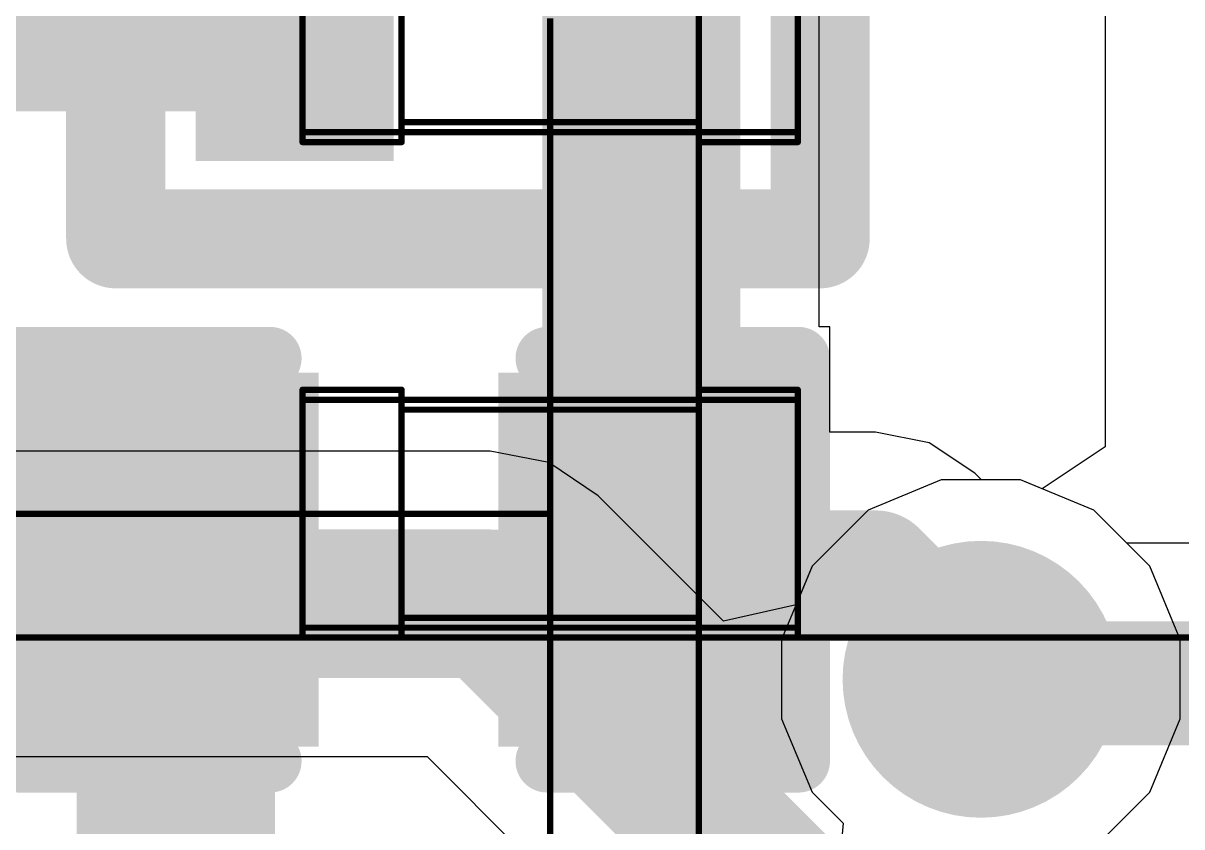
# Model space of a CAD drawing. Header units: inches. Extents: x 0 to 323, y -26 to 38.
# Drawn here: x 12.385 to 14.725, y 6.535 to 8.157 of the extents above; entities that cross this region are included whole.
import ezdxf

# ---------------------------------------------------------------- set-up
doc = ezdxf.new("R2010")
doc.units = ezdxf.units.IN
for name, color, linetype in [('Bottom Layer', 5, 'Continuous'), ('Bottom Solder', 6, 'Continuous'), ('Drill Drawing', 1, 'Continuous'), ('GND', 76, 'Continuous'), ('Mechanical 3', 76, 'Continuous'), ('Power', 16, 'Continuous'), ('Top Layer', 1, 'Continuous'), ('Top Overlay', 2, 'Continuous'), ('Top Paste', 8, 'Continuous'), ('Top Solder', 216, 'Continuous'), ('Via Holes', 16, 'Continuous')]:
    doc.layers.add(name, color=color, linetype=linetype)

# ---------------------------------------------------------------- blocks, each defined once
blk = doc.blocks.new('C___0402_21')
at = {"layer": 'Top Layer'}
for points in [[(-0.6985, -0.3175), (-0.6985, 0.3175), (-0.2413, 0.3175), (-0.2413, -0.3175)], [(0.2413, -0.3175), (0.2413, 0.3175), (0.6985, 0.3175), (0.6985, -0.3175)]]:
    blk.add_hatch(color=1, dxfattribs=at).paths.add_polyline_path(points)
at = {"layer": 'Top Paste'}
for points in [[(-0.6985, -0.3175), (-0.6985, 0.3175), (-0.2413, 0.3175), (-0.2413, -0.3175)], [(0.2413, -0.3175), (0.2413, 0.3175), (0.6985, 0.3175), (0.6985, -0.3175)]]:
    blk.add_hatch(color=8, dxfattribs=at).paths.add_polyline_path(points)
at = {"layer": 'Top Solder'}
for points in [[(-0.7585, -0.3775), (-0.7585, 0.3775), (-0.1813, 0.3775), (-0.1813, -0.3775)], [(0.1813, -0.3775), (0.1813, 0.3775), (0.7585, 0.3775), (0.7585, -0.3775)]]:
    blk.add_hatch(color=216, dxfattribs=at).paths.add_polyline_path(points)
at = {"layer": 'Top Overlay'}
for points in [[(-0.2794, 0.4064, 0.127, 0.127, 0), (-0.7874, 0.4064, 0.127, 0.127, 0)], [(-0.7874, 0.4064, 0.127, 0.127, 0), (-0.7874, -0.4064, 0.127, 0.127, 0)], [(0.7874, 0.4064, 0.127, 0.127, 0), (0.2794, 0.4064, 0.127, 0.127, 0)], [(0.7874, 0.4064, 0.127, 0.127, 0), (0.7874, -0.4064, 0.127, 0.127, 0)], [(-0.2794, -0.4064, 0.127, 0.127, 0), (-0.7874, -0.4064, 0.127, 0.127, 0)], [(0.7874, -0.4064, 0.127, 0.127, 0), (0.2794, -0.4064, 0.127, 0.127, 0)]]:
    blk.add_lwpolyline(points, format="xyseb", dxfattribs=at)
for points in [[(-0.8191, 0.4064, 0.0635, 0.0635, 1), (-0.7556, 0.4064, 0.0635, 0.0635, 1)], [(-0.8191, 0.4064, 0.0635, 0.0635, 1), (-0.7556, 0.4064, 0.0635, 0.0635, 1)], [(-0.3111, 0.4064, 0.0635, 0.0635, 1), (-0.2477, 0.4064, 0.0635, 0.0635, 1)], [(0.2477, 0.4064, 0.0635, 0.0635, 1), (0.3111, 0.4064, 0.0635, 0.0635, 1)], [(0.7556, 0.4064, 0.0635, 0.0635, 1), (0.8191, 0.4064, 0.0635, 0.0635, 1)], [(0.7556, 0.4064, 0.0635, 0.0635, 1), (0.8191, 0.4064, 0.0635, 0.0635, 1)], [(-0.8191, -0.4064, 0.0635, 0.0635, 1), (-0.7556, -0.4064, 0.0635, 0.0635, 1)], [(-0.8191, -0.4064, 0.0635, 0.0635, 1), (-0.7556, -0.4064, 0.0635, 0.0635, 1)], [(-0.3111, -0.4064, 0.0635, 0.0635, 1), (-0.2477, -0.4064, 0.0635, 0.0635, 1)], [(0.2477, -0.4064, 0.0635, 0.0635, 1), (0.3111, -0.4064, 0.0635, 0.0635, 1)], [(0.7556, -0.4064, 0.0635, 0.0635, 1), (0.8191, -0.4064, 0.0635, 0.0635, 1)], [(0.7556, -0.4064, 0.0635, 0.0635, 1), (0.8191, -0.4064, 0.0635, 0.0635, 1)]]:
    blk.add_lwpolyline(points, format="xyseb", close=True, dxfattribs=at)
blk = doc.blocks.new('IND_0402_32')
at = {"layer": 'Top Layer'}
for points in [[(-0.55, 0.3), (-0.15, 0.3), (-0.15, -0.3), (-0.55, -0.3)], [(0.15, 0.3), (0.55, 0.3), (0.55, -0.3), (0.15, -0.3)]]:
    blk.add_hatch(color=1, dxfattribs=at).paths.add_polyline_path(points)
at = {"layer": 'Top Paste'}
for points in [[(-0.55, 0.3), (-0.15, 0.3), (-0.15, -0.3), (-0.55, -0.3)], [(0.15, 0.3), (0.55, 0.3), (0.55, -0.3), (0.15, -0.3)]]:
    blk.add_hatch(color=8, dxfattribs=at).paths.add_polyline_path(points)
at = {"layer": 'Top Solder'}
for points in [[(-0.55, 0.3), (-0.15, 0.3), (-0.15, -0.3), (-0.55, -0.3)], [(0.15, 0.3), (0.55, 0.3), (0.55, -0.3), (0.15, -0.3)]]:
    blk.add_hatch(color=216, dxfattribs=at).paths.add_polyline_path(points)
at = {"layer": 'Top Overlay'}
for points in [[(-0.3048, 0.4572, 0.2, 0.2, 0), (-0.7112, 0.4572, 0.2, 0.2, 0)], [(-0.7112, 0.4572, 0.2, 0.2, 0), (-0.7112, -0.4572, 0.2, 0.2, 0)], [(0.7112, 0.4572, 0.2, 0.2, 0), (-0.3048, 0.4572, 0.2, 0.2, 0)], [(0.7112, 0.4572, 0.2, 0.2, 0), (0.7112, -0.4572, 0.2, 0.2, 0)], [(-0.3048, -0.4572, 0.2, 0.2, 0), (-0.7112, -0.4572, 0.2, 0.2, 0)], [(0.7112, -0.4572, 0.2, 0.2, 0), (-0.3048, -0.4572, 0.2, 0.2, 0)]]:
    blk.add_lwpolyline(points, format="xyseb", dxfattribs=at)
for points in [[(-0.7612, 0.4572, 0.1, 0.1, 1), (-0.6612, 0.4572, 0.1, 0.1, 1)], [(-0.7612, 0.4572, 0.1, 0.1, 1), (-0.6612, 0.4572, 0.1, 0.1, 1)], [(-0.3548, 0.4572, 0.1, 0.1, 1), (-0.2548, 0.4572, 0.1, 0.1, 1)], [(-0.3548, 0.4572, 0.1, 0.1, 1), (-0.2548, 0.4572, 0.1, 0.1, 1)], [(0.6612, 0.4572, 0.1, 0.1, 1), (0.7612, 0.4572, 0.1, 0.1, 1)], [(0.6612, 0.4572, 0.1, 0.1, 1), (0.7612, 0.4572, 0.1, 0.1, 1)], [(-0.7612, -0.4572, 0.1, 0.1, 1), (-0.6612, -0.4572, 0.1, 0.1, 1)], [(-0.7612, -0.4572, 0.1, 0.1, 1), (-0.6612, -0.4572, 0.1, 0.1, 1)], [(-0.3548, -0.4572, 0.1, 0.1, 1), (-0.2548, -0.4572, 0.1, 0.1, 1)], [(-0.3548, -0.4572, 0.1, 0.1, 1), (-0.2548, -0.4572, 0.1, 0.1, 1)], [(0.6612, -0.4572, 0.1, 0.1, 1), (0.7612, -0.4572, 0.1, 0.1, 1)], [(0.6612, -0.4572, 0.1, 0.1, 1), (0.7612, -0.4572, 0.1, 0.1, 1)]]:
    blk.add_lwpolyline(points, format="xyseb", close=True, dxfattribs=at)

msp = doc.modelspace()

# ---------------------------------------------------------------- hatches: boundary and pattern name
at = {"layer": 'Bottom Layer'}
h = msp.add_hatch(color=5, dxfattribs=at)
edge = h.paths.add_edge_path()
edge.add_arc((14.319, 6.8326), 0.25, 0, 360)
at = {"layer": 'Bottom Solder'}
h = msp.add_hatch(color=6, dxfattribs=at)
edge = h.paths.add_edge_path()
edge.add_arc((14.319, 6.8326), 0.15, 0, 360)
at = {"layer": 'GND'}
h = msp.add_hatch(color=76, dxfattribs=at)
edge = h.paths.add_edge_path()
edge.add_arc((14.319, 6.8326), 0.25, 0, 360)
at = {"layer": 'Power'}
h = msp.add_hatch(color=16, dxfattribs=at)
edge = h.paths.add_edge_path()
edge.add_arc((14.319, 6.8326), 0.25, 0, 360)
at = {"layer": 'Top Layer'}
h = msp.add_hatch(color=1, dxfattribs=at)
edge = h.paths.add_edge_path()
edge.add_arc((14.319, 6.8326), 0.25, 0, 360)
at = {"layer": 'Top Solder'}
h = msp.add_hatch(color=216, dxfattribs=at)
edge = h.paths.add_edge_path()
edge.add_arc((14.319, 6.8326), 0.15, 0, 360)
at = {"layer": 'Via Holes'}
h = msp.add_hatch(color=7, dxfattribs=at)
edge = h.paths.add_edge_path()
edge.add_arc((14.319, 6.8326), 0.15, 0, 360)

# ---------------------------------------------------------------- linework, layer by layer
at = {"layer": 'Bottom Layer'}
for p, q in [((13.3284, 7.2933), (9.3981, 7.2933)), ((13.4464, 7.2699), (13.3284, 7.2933)), ((13.3284, 7.2933), (13.3284, 7.2933)), ((13.5464, 7.203), (13.4464, 7.2699)), ((14.2389, 7.235), (14.091, 7.1737)), ((14.399, 7.235), (14.2389, 7.235)), ((14.5469, 7.1737), (14.399, 7.235)), ((13.7993, 6.9502), (13.5464, 7.203)), ((14.091, 7.1737), (13.9779, 7.0606)), ((14.6132, 7.1074), (14.5469, 7.1737)), ((14.9827, 7.1074), (14.6132, 7.1074)), ((13.9779, 7.0606), (13.9458, 6.9832)), ((13.9458, 6.9832), (13.7993, 6.9502)), ((12.1238, 6.6767), (13.2007, 6.6767)), ((13.2007, 6.6767), (13.8531, 6.0243))]:
    msp.add_line(p, q, dxfattribs=at)
for points in [[(9.1374, 6.985, 0.3, 0.3, 0), (13.3284, 6.985, 0.3, 0.3, 0)], [(13.3284, 6.985, 0.3, 0.3, 0), (14.2555, 6.0579, 0.3, 0.3, 0)], [(14.319, 6.8326, 0.25, 0.25, 0), (14.327, 6.8246, 0.25, 0.25, 0)], [(14.327, 6.8246, 0.25, 0.25, 0), (15.4044, 6.8246, 0.25, 0.25, 0)]]:
    msp.add_lwpolyline(points, format="xyseb", dxfattribs=at)
for points in [[(13.2534, 6.985, 0.15, 0.15, 1), (13.4034, 6.985, 0.15, 0.15, 1)], [(13.2534, 6.985, 0.15, 0.15, 1), (13.4034, 6.985, 0.15, 0.15, 1)], [(14.2565, 6.8326, 0.125, 0.125, 1), (14.3815, 6.8326, 0.125, 0.125, 1)], [(14.2645, 6.8246, 0.125, 0.125, 1), (14.3895, 6.8246, 0.125, 0.125, 1)], [(14.2645, 6.8246, 0.125, 0.125, 1), (14.3895, 6.8246, 0.125, 0.125, 1)]]:
    msp.add_lwpolyline(points, format="xyseb", close=True, dxfattribs=at)
at = {"layer": 'Drill Drawing'}
for points in [[(14.573, 6.8326, 0.0508, 0.0508, 1), (14.065, 6.8326, 0.0508, 0.0508, 1)], [(14.0523, 6.8326, 0.0254, 0.0254, 1), (14.0777, 6.8326, 0.0254, 0.0254, 1)], [(14.5603, 6.8326, 0.0254, 0.0254, 1), (14.5857, 6.8326, 0.0254, 0.0254, 1)]]:
    msp.add_lwpolyline(points, format="xyseb", close=True, dxfattribs=at)
at = {"layer": 'GND'}
for p, q in [((14.2389, 7.235), (14.091, 7.1737)), ((14.399, 7.235), (14.2389, 7.235)), ((14.5469, 7.1737), (14.399, 7.235)), ((14.091, 7.1737), (13.9779, 7.0606)), ((14.6601, 7.0606), (14.5469, 7.1737)), ((13.9779, 7.0606), (13.9166, 6.9127)), ((14.7214, 6.9127), (14.6601, 7.0606)), ((13.9166, 6.9127), (13.9166, 6.7526)), ((14.7214, 6.7526), (14.7214, 6.9127)), ((13.9166, 6.7526), (13.9779, 6.6047)), ((14.6601, 6.6047), (14.7214, 6.7526)), ((13.9779, 6.6047), (14.0406, 6.5419)), ((14.5519, 6.4965), (14.6601, 6.6047)), ((14.0406, 6.5419), (14.0278, 6.4015))]:
    msp.add_line(p, q, dxfattribs=at)
at = {"layer": 'Mechanical 3'}
for points in [[(13.7492, 0.8368, 0.0127, 0.0127, 0), (13.7492, 8.7815, 0.0127, 0.0127, 0)], [(13.7492, 0.8368, 0.0127, 0.0127, 0), (13.7492, 8.7815, 0.0127, 0.0127, 0)], [(12.9492, 7.9368, 0.0127, 0.0127, 0), (12.9492, 8.3968, 0.0127, 0.0127, 0)], [(13.1492, 7.9368, 0.0127, 0.0127, 0), (13.1492, 8.3968, 0.0127, 0.0127, 0)], [(13.7492, 7.9368, 0.0127, 0.0127, 0), (13.7492, 8.3968, 0.0127, 0.0127, 0)], [(13.9492, 7.9368, 0.0127, 0.0127, 0), (13.9492, 8.3968, 0.0127, 0.0127, 0)], [(13.4492, 0.2221, 0.0127, 0.0127, 0), (13.4492, 8.1668, 0.0127, 0.0127, 0)], [(13.4492, 0.2221, 0.0127, 0.0127, 0), (13.4492, 8.1668, 0.0127, 0.0127, 0)], [(13.1492, 7.9568, 0.0127, 0.0127, 0), (13.7492, 7.9568, 0.0127, 0.0127, 0)], [(12.9492, 7.9368, 0.0127, 0.0127, 0), (13.9492, 7.9368, 0.0127, 0.0127, 0)], [(12.9492, 7.9168, 0.0127, 0.0127, 0), (12.9492, 7.9368, 0.0127, 0.0127, 0)], [(13.1492, 7.9168, 0.0127, 0.0127, 0), (13.1492, 7.9368, 0.0127, 0.0127, 0)], [(13.7492, 7.9168, 0.0127, 0.0127, 0), (13.7492, 7.9368, 0.0127, 0.0127, 0)], [(13.9492, 7.9168, 0.0127, 0.0127, 0), (13.9492, 7.9368, 0.0127, 0.0127, 0)], [(12.9492, 7.9168, 0.0127, 0.0127, 0), (13.1492, 7.9168, 0.0127, 0.0127, 0)], [(13.7492, 7.9168, 0.0127, 0.0127, 0), (13.9492, 7.9168, 0.0127, 0.0127, 0)], [(12.9492, 7.3968, 0.0127, 0.0127, 0), (12.9492, 7.4168, 0.0127, 0.0127, 0)], [(12.9492, 7.4168, 0.0127, 0.0127, 0), (13.1492, 7.4168, 0.0127, 0.0127, 0)], [(13.1492, 7.3968, 0.0127, 0.0127, 0), (13.1492, 7.4168, 0.0127, 0.0127, 0)], [(13.7492, 7.3968, 0.0127, 0.0127, 0), (13.7492, 7.4168, 0.0127, 0.0127, 0)], [(13.7492, 7.4168, 0.0127, 0.0127, 0), (13.9492, 7.4168, 0.0127, 0.0127, 0)], [(13.9492, 7.3968, 0.0127, 0.0127, 0), (13.9492, 7.4168, 0.0127, 0.0127, 0)], [(12.9492, 6.9368, 0.0127, 0.0127, 0), (12.9492, 7.3968, 0.0127, 0.0127, 0)], [(12.9492, 7.3968, 0.0127, 0.0127, 0), (13.9492, 7.3968, 0.0127, 0.0127, 0)], [(13.1492, 6.9368, 0.0127, 0.0127, 0), (13.1492, 7.3968, 0.0127, 0.0127, 0)], [(13.7492, 6.9368, 0.0127, 0.0127, 0), (13.7492, 7.3968, 0.0127, 0.0127, 0)], [(13.9492, 6.9368, 0.0127, 0.0127, 0), (13.9492, 7.3968, 0.0127, 0.0127, 0)], [(13.1492, 7.3768, 0.0127, 0.0127, 0), (13.7492, 7.3768, 0.0127, 0.0127, 0)], [(9.4768, 7.1668, 0.0127, 0.0127, 0), (13.4492, 7.1668, 0.0127, 0.0127, 0)], [(9.4768, 7.1668, 0.0127, 0.0127, 0), (13.4492, 7.1668, 0.0127, 0.0127, 0)], [(13.4492, -0.7779, 0.0127, 0.0127, 0), (13.4492, 7.1668, 0.0127, 0.0127, 0)], [(13.4492, -0.7779, 0.0127, 0.0127, 0), (13.4492, 7.1668, 0.0127, 0.0127, 0)], [(13.1492, 6.9568, 0.0127, 0.0127, 0), (13.7492, 6.9568, 0.0127, 0.0127, 0)], [(12.9492, 6.9168, 0.0127, 0.0127, 0), (12.9492, 6.9368, 0.0127, 0.0127, 0)], [(12.9492, 6.9368, 0.0127, 0.0127, 0), (13.9492, 6.9368, 0.0127, 0.0127, 0)], [(13.1492, 6.9168, 0.0127, 0.0127, 0), (13.1492, 6.9368, 0.0127, 0.0127, 0)], [(13.7492, 6.9168, 0.0127, 0.0127, 0), (13.7492, 6.9368, 0.0127, 0.0127, 0)], [(13.9492, 6.9168, 0.0127, 0.0127, 0), (13.9492, 6.9368, 0.0127, 0.0127, 0)], [(10.9492, 6.9168, 0.0127, 0.0127, 0), (14.9216, 6.9168, 0.0127, 0.0127, 0)], [(10.9492, 6.9168, 0.0127, 0.0127, 0), (14.9216, 6.9168, 0.0127, 0.0127, 0)], [(12.9492, 6.9168, 0.0127, 0.0127, 0), (13.1492, 6.9168, 0.0127, 0.0127, 0)], [(13.7492, 6.9168, 0.0127, 0.0127, 0), (13.9492, 6.9168, 0.0127, 0.0127, 0)]]:
    msp.add_lwpolyline(points, format="xyseb", dxfattribs=at)
for points in [[(13.146, 7.9568, 0.00635, 0.00635, 1), (13.1524, 7.9568, 0.00635, 0.00635, 1)], [(13.746, 7.9568, 0.00635, 0.00635, 1), (13.7524, 7.9568, 0.00635, 0.00635, 1)], [(12.946, 7.9368, 0.00635, 0.00635, 1), (12.9524, 7.9368, 0.00635, 0.00635, 1)], [(12.946, 7.9368, 0.00635, 0.00635, 1), (12.9524, 7.9368, 0.00635, 0.00635, 1)], [(12.946, 7.9368, 0.00635, 0.00635, 1), (12.9524, 7.9368, 0.00635, 0.00635, 1)], [(13.146, 7.9368, 0.00635, 0.00635, 1), (13.1524, 7.9368, 0.00635, 0.00635, 1)], [(13.146, 7.9368, 0.00635, 0.00635, 1), (13.1524, 7.9368, 0.00635, 0.00635, 1)], [(13.746, 7.9368, 0.00635, 0.00635, 1), (13.7524, 7.9368, 0.00635, 0.00635, 1)], [(13.746, 7.9368, 0.00635, 0.00635, 1), (13.7524, 7.9368, 0.00635, 0.00635, 1)], [(13.946, 7.9368, 0.00635, 0.00635, 1), (13.9524, 7.9368, 0.00635, 0.00635, 1)], [(13.946, 7.9368, 0.00635, 0.00635, 1), (13.9524, 7.9368, 0.00635, 0.00635, 1)], [(13.946, 7.9368, 0.00635, 0.00635, 1), (13.9524, 7.9368, 0.00635, 0.00635, 1)], [(12.946, 7.9168, 0.00635, 0.00635, 1), (12.9524, 7.9168, 0.00635, 0.00635, 1)], [(12.946, 7.9168, 0.00635, 0.00635, 1), (12.9524, 7.9168, 0.00635, 0.00635, 1)], [(13.146, 7.9168, 0.00635, 0.00635, 1), (13.1524, 7.9168, 0.00635, 0.00635, 1)], [(13.146, 7.9168, 0.00635, 0.00635, 1), (13.1524, 7.9168, 0.00635, 0.00635, 1)], [(13.746, 7.9168, 0.00635, 0.00635, 1), (13.7524, 7.9168, 0.00635, 0.00635, 1)], [(13.746, 7.9168, 0.00635, 0.00635, 1), (13.7524, 7.9168, 0.00635, 0.00635, 1)], [(13.946, 7.9168, 0.00635, 0.00635, 1), (13.9524, 7.9168, 0.00635, 0.00635, 1)], [(13.946, 7.9168, 0.00635, 0.00635, 1), (13.9524, 7.9168, 0.00635, 0.00635, 1)], [(12.946, 7.4168, 0.00635, 0.00635, 1), (12.9524, 7.4168, 0.00635, 0.00635, 1)], [(12.946, 7.4168, 0.00635, 0.00635, 1), (12.9524, 7.4168, 0.00635, 0.00635, 1)], [(13.146, 7.4168, 0.00635, 0.00635, 1), (13.1524, 7.4168, 0.00635, 0.00635, 1)], [(13.146, 7.4168, 0.00635, 0.00635, 1), (13.1524, 7.4168, 0.00635, 0.00635, 1)], [(13.746, 7.4168, 0.00635, 0.00635, 1), (13.7524, 7.4168, 0.00635, 0.00635, 1)], [(13.746, 7.4168, 0.00635, 0.00635, 1), (13.7524, 7.4168, 0.00635, 0.00635, 1)], [(13.946, 7.4168, 0.00635, 0.00635, 1), (13.9524, 7.4168, 0.00635, 0.00635, 1)], [(13.946, 7.4168, 0.00635, 0.00635, 1), (13.9524, 7.4168, 0.00635, 0.00635, 1)], [(12.946, 7.3968, 0.00635, 0.00635, 1), (12.9524, 7.3968, 0.00635, 0.00635, 1)], [(12.946, 7.3968, 0.00635, 0.00635, 1), (12.9524, 7.3968, 0.00635, 0.00635, 1)], [(12.946, 7.3968, 0.00635, 0.00635, 1), (12.9524, 7.3968, 0.00635, 0.00635, 1)], [(13.146, 7.3968, 0.00635, 0.00635, 1), (13.1524, 7.3968, 0.00635, 0.00635, 1)], [(13.146, 7.3968, 0.00635, 0.00635, 1), (13.1524, 7.3968, 0.00635, 0.00635, 1)], [(13.746, 7.3968, 0.00635, 0.00635, 1), (13.7524, 7.3968, 0.00635, 0.00635, 1)], [(13.746, 7.3968, 0.00635, 0.00635, 1), (13.7524, 7.3968, 0.00635, 0.00635, 1)], [(13.946, 7.3968, 0.00635, 0.00635, 1), (13.9524, 7.3968, 0.00635, 0.00635, 1)], [(13.946, 7.3968, 0.00635, 0.00635, 1), (13.9524, 7.3968, 0.00635, 0.00635, 1)], [(13.946, 7.3968, 0.00635, 0.00635, 1), (13.9524, 7.3968, 0.00635, 0.00635, 1)], [(13.146, 7.3768, 0.00635, 0.00635, 1), (13.1524, 7.3768, 0.00635, 0.00635, 1)], [(13.746, 7.3768, 0.00635, 0.00635, 1), (13.7524, 7.3768, 0.00635, 0.00635, 1)], [(13.446, 7.1668, 0.00635, 0.00635, 1), (13.4524, 7.1668, 0.00635, 0.00635, 1)], [(13.446, 7.1668, 0.00635, 0.00635, 1), (13.4524, 7.1668, 0.00635, 0.00635, 1)], [(13.446, 7.1668, 0.00635, 0.00635, 1), (13.4524, 7.1668, 0.00635, 0.00635, 1)], [(13.446, 7.1668, 0.00635, 0.00635, 1), (13.4524, 7.1668, 0.00635, 0.00635, 1)], [(13.4524, 7.1668, 0.00635, 0.00635, 1), (13.446, 7.1668, 0.00635, 0.00635, 1)], [(13.4524, 7.1668, 0.00635, 0.00635, 1), (13.446, 7.1668, 0.00635, 0.00635, 1)], [(13.4444, 7.1668, 0.00317, 0.00317, 1), (13.4476, 7.1668, 0.00317, 0.00317, 1)], [(13.4444, 7.1668, 0.00317, 0.00317, 1), (13.4476, 7.1668, 0.00317, 0.00317, 1)], [(13.4508, 7.1668, 0.00317, 0.00317, 1), (13.454, 7.1668, 0.00317, 0.00317, 1)], [(13.4508, 7.1668, 0.00317, 0.00317, 1), (13.454, 7.1668, 0.00317, 0.00317, 1)], [(13.146, 6.9568, 0.00635, 0.00635, 1), (13.1524, 6.9568, 0.00635, 0.00635, 1)], [(13.746, 6.9568, 0.00635, 0.00635, 1), (13.7524, 6.9568, 0.00635, 0.00635, 1)], [(12.946, 6.9368, 0.00635, 0.00635, 1), (12.9524, 6.9368, 0.00635, 0.00635, 1)], [(12.946, 6.9368, 0.00635, 0.00635, 1), (12.9524, 6.9368, 0.00635, 0.00635, 1)], [(12.946, 6.9368, 0.00635, 0.00635, 1), (12.9524, 6.9368, 0.00635, 0.00635, 1)], [(13.146, 6.9368, 0.00635, 0.00635, 1), (13.1524, 6.9368, 0.00635, 0.00635, 1)], [(13.146, 6.9368, 0.00635, 0.00635, 1), (13.1524, 6.9368, 0.00635, 0.00635, 1)], [(13.746, 6.9368, 0.00635, 0.00635, 1), (13.7524, 6.9368, 0.00635, 0.00635, 1)], [(13.746, 6.9368, 0.00635, 0.00635, 1), (13.7524, 6.9368, 0.00635, 0.00635, 1)], [(13.946, 6.9368, 0.00635, 0.00635, 1), (13.9524, 6.9368, 0.00635, 0.00635, 1)], [(13.946, 6.9368, 0.00635, 0.00635, 1), (13.9524, 6.9368, 0.00635, 0.00635, 1)], [(13.946, 6.9368, 0.00635, 0.00635, 1), (13.9524, 6.9368, 0.00635, 0.00635, 1)], [(12.946, 6.9168, 0.00635, 0.00635, 1), (12.9524, 6.9168, 0.00635, 0.00635, 1)], [(12.946, 6.9168, 0.00635, 0.00635, 1), (12.9524, 6.9168, 0.00635, 0.00635, 1)], [(13.146, 6.9168, 0.00635, 0.00635, 1), (13.1524, 6.9168, 0.00635, 0.00635, 1)], [(13.146, 6.9168, 0.00635, 0.00635, 1), (13.1524, 6.9168, 0.00635, 0.00635, 1)], [(13.746, 6.9168, 0.00635, 0.00635, 1), (13.7524, 6.9168, 0.00635, 0.00635, 1)], [(13.746, 6.9168, 0.00635, 0.00635, 1), (13.7524, 6.9168, 0.00635, 0.00635, 1)], [(13.946, 6.9168, 0.00635, 0.00635, 1), (13.9524, 6.9168, 0.00635, 0.00635, 1)], [(13.946, 6.9168, 0.00635, 0.00635, 1), (13.9524, 6.9168, 0.00635, 0.00635, 1)]]:
    msp.add_lwpolyline(points, format="xyseb", close=True, dxfattribs=at)
at = {"layer": 'Power'}
for p, q in [((14.5695, 8.1994), (14.5695, 7.3019)), ((14.5695, 7.3019), (14.4425, 7.217)), ((14.2389, 7.235), (14.091, 7.1737)), ((14.399, 7.235), (14.2389, 7.235)), ((14.4425, 7.217), (14.399, 7.235)), ((14.091, 7.1737), (13.9779, 7.0606)), ((13.9779, 7.0606), (13.9166, 6.9127)), ((13.9166, 6.9127), (13.9166, 6.7526)), ((13.9166, 6.7526), (13.9779, 6.6047)), ((13.9779, 6.6047), (14.0406, 6.5419)), ((14.0406, 6.5419), (14.0278, 6.4015))]:
    msp.add_line(p, q, dxfattribs=at)
at = {"layer": 'Top Layer'}
for p, q in [((13.9925, 7.5438), (13.9925, 8.1788)), ((14.0142, 7.5438), (13.9925, 7.5438)), ((14.0142, 7.3313), (14.0142, 7.5438)), ((14.1064, 7.3313), (14.0142, 7.3313)), ((14.2146, 7.3098), (14.1064, 7.3313)), ((14.3064, 7.2485), (14.2146, 7.3098)), ((14.3199, 7.235), (14.3064, 7.2485)), ((14.399, 7.235), (14.3199, 7.235)), ((14.5469, 7.1737), (14.399, 7.235)), ((14.6601, 7.0606), (14.5469, 7.1737)), ((14.7214, 6.9127), (14.6601, 7.0606)), ((14.7214, 6.7526), (14.7214, 6.9127)), ((14.6601, 6.6047), (14.7214, 6.7526)), ((14.5519, 6.4965), (14.6601, 6.6047))]:
    msp.add_line(p, q, dxfattribs=at)
for points in [[(11.24, 8.1788, 0.4, 0.4, 0), (12.9332, 8.1788, 0.4, 0.4, 0)], [(13.6332, 7.0993, 0.4, 0.4, 0), (13.6332, 8.1788, 0.4, 0.4, 0)], [(11.6476, 7.0739, 0.4, 0.4, 0), (12.6934, 7.0739, 0.4, 0.4, 0)], [(13.6332, 7.0739, 0.25, 0.25, 0), (13.6332, 7.0993, 0.25, 0.25, 0)], [(13.6332, 7.0739, 0.25, 0.25, 0), (13.6586, 7.0485, 0.25, 0.25, 0)], [(13.6332, 7.0408, 0.25, 0.25, 0), (13.6332, 7.0739, 0.25, 0.25, 0)], [(13.6332, 6.985, 0.25, 0.25, 0), (13.6332, 7.0408, 0.25, 0.25, 0)], [(13.6332, 7.0408, 0.25, 0.25, 0), (13.7368, 6.9372, 0.25, 0.25, 0)], [(13.6586, 7.0485, 0.25, 0.25, 0), (14.1064, 7.0485, 0.25, 0.25, 0)], [(14.1064, 7.0485, 0.25, 0.25, 0), (14.319, 6.8359, 0.25, 0.25, 0)], [(12.6934, 6.1086, 0.4, 0.4, 0), (12.6934, 6.8199, 0.4, 0.4, 0)], [(14.319, 6.8359, 0.25, 0.25, 0), (14.319, 6.8867, 0.25, 0.25, 0)], [(14.2649, 6.8326, 0.25, 0.25, 0), (14.319, 6.8326, 0.25, 0.25, 0)], [(14.319, 6.8326, 0.25, 0.25, 0), (14.319, 6.8359, 0.25, 0.25, 0)]]:
    msp.add_lwpolyline(points, format="xyseb", dxfattribs=at)
for points in [[(12.8332, 8.1788, 0.2, 0.2, 1), (13.0332, 8.1788, 0.2, 0.2, 1)], [(13.5332, 8.1788, 0.2, 0.2, 1), (13.7332, 8.1788, 0.2, 0.2, 1)], [(13.5332, 7.0993, 0.2, 0.2, 1), (13.7332, 7.0993, 0.2, 0.2, 1)], [(12.5934, 7.0739, 0.2, 0.2, 1), (12.7934, 7.0739, 0.2, 0.2, 1)], [(13.5707, 7.0993, 0.125, 0.125, 1), (13.6957, 7.0993, 0.125, 0.125, 1)], [(13.5707, 7.0739, 0.125, 0.125, 1), (13.6957, 7.0739, 0.125, 0.125, 1)], [(13.5707, 7.0739, 0.125, 0.125, 1), (13.6957, 7.0739, 0.125, 0.125, 1)], [(13.5707, 7.0739, 0.125, 0.125, 1), (13.6957, 7.0739, 0.125, 0.125, 1)], [(13.5707, 7.0408, 0.125, 0.125, 1), (13.6957, 7.0408, 0.125, 0.125, 1)], [(13.5707, 7.0408, 0.125, 0.125, 1), (13.6957, 7.0408, 0.125, 0.125, 1)], [(13.5707, 7.0408, 0.125, 0.125, 1), (13.6957, 7.0408, 0.125, 0.125, 1)], [(13.5961, 7.0485, 0.125, 0.125, 1), (13.7211, 7.0485, 0.125, 0.125, 1)], [(13.5961, 7.0485, 0.125, 0.125, 1), (13.7211, 7.0485, 0.125, 0.125, 1)], [(14.0439, 7.0485, 0.125, 0.125, 1), (14.1689, 7.0485, 0.125, 0.125, 1)], [(14.0439, 7.0485, 0.125, 0.125, 1), (14.1689, 7.0485, 0.125, 0.125, 1)], [(13.5707, 6.985, 0.125, 0.125, 1), (13.6957, 6.985, 0.125, 0.125, 1)], [(13.6743, 6.9372, 0.125, 0.125, 1), (13.7993, 6.9372, 0.125, 0.125, 1)], [(12.5934, 6.8199, 0.2, 0.2, 1), (12.7934, 6.8199, 0.2, 0.2, 1)], [(14.2565, 6.8867, 0.125, 0.125, 1), (14.3815, 6.8867, 0.125, 0.125, 1)], [(14.2024, 6.8326, 0.125, 0.125, 1), (14.3274, 6.8326, 0.125, 0.125, 1)], [(14.2565, 6.8359, 0.125, 0.125, 1), (14.3815, 6.8359, 0.125, 0.125, 1)], [(14.2565, 6.8359, 0.125, 0.125, 1), (14.3815, 6.8359, 0.125, 0.125, 1)], [(14.2565, 6.8359, 0.125, 0.125, 1), (14.3815, 6.8359, 0.125, 0.125, 1)], [(14.2565, 6.8326, 0.125, 0.125, 1), (14.3815, 6.8326, 0.125, 0.125, 1)], [(14.2565, 6.8326, 0.125, 0.125, 1), (14.3815, 6.8326, 0.125, 0.125, 1)]]:
    msp.add_lwpolyline(points, format="xyseb", close=True, dxfattribs=at)

# ---------------------------------------------------------------- block references
at = {"rotation": 180}
for name, p in [('IND_0402_32', (13.2832, 8.1788)), ('C___0402_21', (13.1633, 7.0739))]:
    msp.add_blockref(name, p, dxfattribs=at)

doc.saveas('drawing.dxf')
